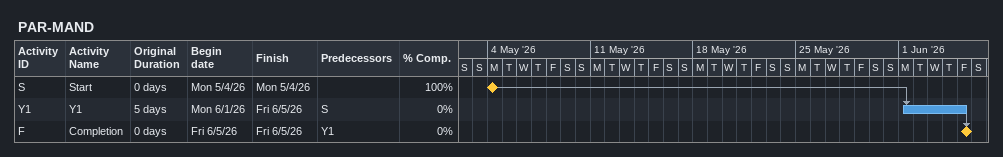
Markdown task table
PAR-MAND

| ID | Task | Original duration | Start | Finish | Predecessors | % complete |
|---|---|---|---|---|---|---|
| S | Start | 0d | 2026-05-04 | 2026-05-04 |  | 100 |
| Y1 | Y1 | 5d | 2026-06-01 | 2026-06-05 | S | 0 |
| F | Completion | 0d | 2026-06-05 | 2026-06-05 | Y1 | 0 |
